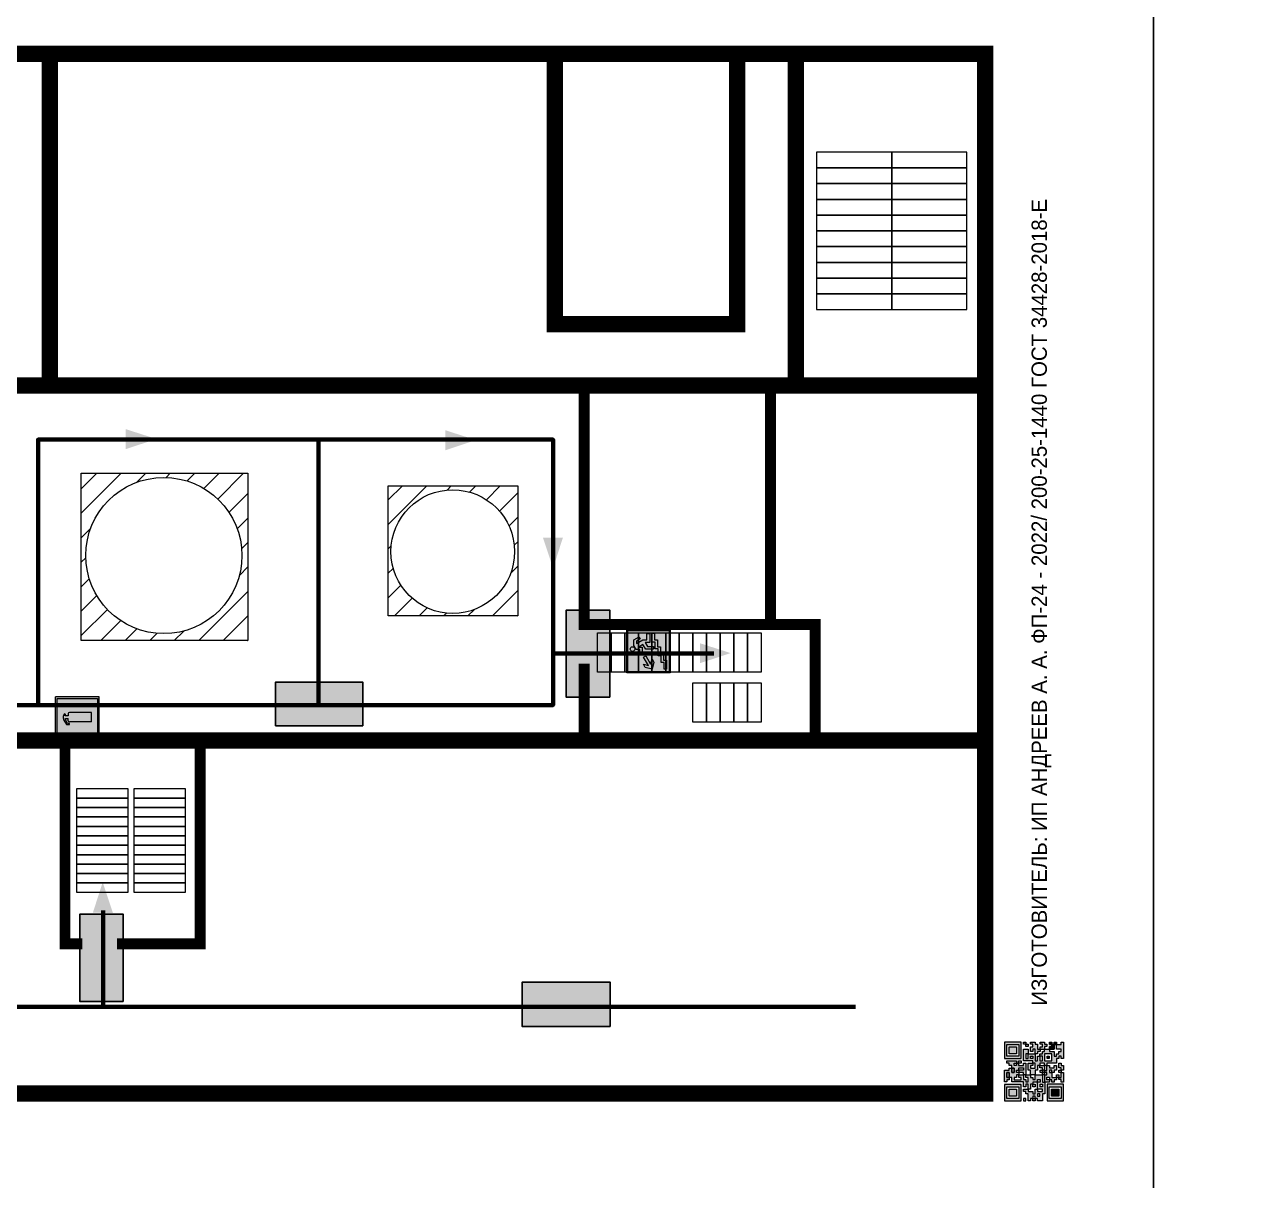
# Model space of a CAD drawing. Header units: millimetres. Extents: x 13810 to 67229, y 12374 to 21950.
# Drawn here: x 19452.4 to 19675.6, y 15351.7 to 15564 of the extents above; entities that cross this region are included whole.
import ezdxf

# ---------------------------------------------------------------- set-up
doc = ezdxf.new("R2010")
doc.units = ezdxf.units.MM
doc.layers.add('План_Штампы', color=7, linetype='Continuous')
doc.styles.add('обычный', font='arial.ttf')

# ---------------------------------------------------------------- blocks, each defined once
blk = doc.blocks.new('A$C32E8229D')
at = {"true_color": 0xffffff}
blk.add_hatch(color=7, dxfattribs=at).paths.add_polyline_path([(0, 0), (0, -8), (16, -8), (16, 0)])
h = blk.add_hatch(color=126)
h.paths.add_polyline_path([(0.2, -0.2), (15.8, -0.2), (15.8, -7.8), (0.2, -7.8)])
h.paths.add_polyline_path([(13.49, -2.05), (12.08, -2.05), (11.37, -2.63, 0.162397), (11.29, -2.84), (11.29, -3.63), (10.35, -3.63), (10.35, -4.05), (11.68, -4.05), (11.68, -3.48), (12.26, -4.28), (11.29, -5.1), (11.29, -6.78), (11.85, -6.78), (11.85, -5.44), (12.8, -4.64), (12.8, -5.94), (14.46, -5.94), (14.46, -5.39), (13.45, -5.39), (13.45, -3.97), (12.46, -2.59), (13.15, -2.59), (13.69, -3.34), (14.18, -3)], flags=16)
h.paths.add_polyline_path([(10.74, -1.82, 1), (11.8, -1.82, 1)], flags=16)
h.paths.add_polyline_path([(9.39, -3.59), (5.99, -3.59), (6.56, -3.03), (5.91, -3.03), (5.1, -3.83), (5.91, -4.64), (6.56, -4.64), (5.99, -4.09), (9.39, -4.09)], flags=16)
h.paths.add_polyline_path([(4.29, -1.08), (1.72, -1.08), (1.72, -6.6), (4.29, -6.6)], flags=16)
at = {"color": 126}
blk.add_lwpolyline([(16, -8), (0, -8), (0, 0), (16, 0)], close=True, dxfattribs=at)
blk = doc.blocks.new('A$C3AD82952')
at = {"true_color": 0xf5f5ff}
h = blk.add_hatch(color=7, dxfattribs=at)
h.dxf.hatch_style = 1
h.paths.add_polyline_path([(8.21, 8.73, 0.414214), (7.89, 9.05), (7.22, 9.05), (7.22, 9.92), (7.59, 9.92, 1), (7.57, 10.36), (7.22, 10.36), (7.22, 10.6), (6.43, 10.6), (6.43, 10.36), (6.01, 10.36), (4.74, 9.59), (4.74, 8.69), (4.98, 8.73), (4.98, 9.26), (6.12, 9.91), (6.43, 9.91), (6.43, 9.05), (5.76, 9.05, 0.414214), (5.44, 8.73), (5.44, 2.2), (8.21, 2.2)], flags=0)
h.paths.add_polyline_path([(12.8, 12.8), (0, 12.8), (0, 0), (12.8, 0)])
h.paths.add_polyline_path([(0.51, 12.29), (12.29, 12.29), (12.29, 0.51), (0.51, 0.51)], flags=16)
h.paths.add_polyline_path([(4.74, 9.59), (6.01, 10.36), (6.43, 10.36), (6.43, 10.6), (7.22, 10.6), (7.22, 10.36), (7.59, 10.36, -0.94586), (7.59, 9.92), (7.22, 9.92), (7.22, 9.05), (7.89, 9.05, -0.414214), (8.21, 8.73), (8.21, 2.2), (5.44, 2.2), (5.44, 8.73, -0.414214), (5.76, 9.05), (6.43, 9.05), (6.43, 9.91), (6.12, 9.91), (4.98, 9.26), (4.98, 8.73), (4.74, 8.69)], flags=0)
h = blk.add_hatch(color=242)
h.dxf.hatch_style = 1
h.paths.add_polyline_path([(12.29, 12.29), (0.51, 12.29), (0.51, 0.51), (12.29, 0.51)])
h.paths.add_polyline_path([(4.74, 8.69), (4.74, 9.59), (6.01, 10.36), (6.43, 10.36), (6.43, 10.6), (7.22, 10.6), (7.22, 10.36), (7.59, 10.36, -0.94586), (7.59, 9.92), (7.22, 9.92), (7.22, 9.05), (7.89, 9.05, -0.414214), (8.21, 8.73), (8.21, 2.2), (5.44, 2.2), (5.44, 8.73, -0.414214), (5.76, 9.05), (6.43, 9.05), (6.43, 9.91), (6.12, 9.91), (4.98, 9.26), (4.98, 8.73)], flags=16)
h = blk.add_hatch(color=7, dxfattribs=at)
h.dxf.hatch_style = 1
h.paths.add_polyline_path([(8.21, 8.73, 0.414214), (7.89, 9.05), (7.22, 9.05), (7.22, 9.92), (7.59, 9.92, 1), (7.57, 10.36), (7.22, 10.36), (7.22, 10.6), (6.43, 10.6), (6.43, 10.36), (6.01, 10.36), (4.74, 9.59), (4.74, 8.69), (4.98, 8.73), (4.98, 9.26), (6.12, 9.91), (6.43, 9.91), (6.43, 9.05), (5.76, 9.05, 0.414214), (5.44, 8.73), (5.44, 2.2), (8.21, 2.2)])
at = {"color": 242, "lineweight": 5}
for p, q in [((0, 0), (0, 12.8)), ((0, 12.8), (12.8, 12.8)), ((12.8, 0), (12.8, 12.8)), ((6.01, 10.36), (4.74, 9.59)), ((4.74, 9.59), (4.74, 8.69)), ((4.74, 8.69), (4.98, 8.73)), ((4.98, 9.26), (6.12, 9.91)), ((4.98, 8.73), (4.98, 9.26)), ((5.44, 2.2), (5.44, 8.73)), ((5.76, 9.05), (6.43, 9.05)), ((6.01, 10.36), (6.43, 10.36)), ((6.12, 9.91), (6.43, 9.91)), ((7.22, 10.6), (6.43, 10.6)), ((6.43, 10.6), (6.43, 10.36)), ((6.43, 9.91), (6.43, 9.05)), ((7.22, 10.36), (7.22, 10.6)), ((7.59, 10.36), (7.22, 10.36)), ((7.22, 9.05), (7.22, 9.92)), ((7.59, 9.92), (7.22, 9.92)), ((7.89, 9.05), (7.22, 9.05)), ((8.21, 2.2), (8.21, 8.73)), ((0, 0), (12.8, 0)), ((5.44, 2.2), (8.21, 2.2))]:
    blk.add_line(p, q, dxfattribs=at)
blk.add_lwpolyline([(0.51, 12.29), (12.29, 12.29), (12.29, 0.51), (0.51, 0.51)], close=True, dxfattribs=at)
for centre, radius, start, end in [((5.76, 8.73), 0.32, 90, 180), ((7.58, 10.14), 0.223, 273.1875, 86.8125), ((7.89, 8.73), 0.32, 0, 90)]:
    blk.add_arc(centre, radius, start, end, dxfattribs=at)
blk = doc.blocks.new('QR')
at = {"lineweight": 0}
h = blk.add_hatch(color=256, dxfattribs=at)
h.dxf.hatch_style = 1
h.paths.add_polyline_path([(9241.16, 2687.38), (9242.01, 2687.38), (9242.01, 2687.83), (9241.59, 2687.83), (9241.59, 2688.68), (9239.45, 2688.68), (9239.45, 2688.25), (9239.86, 2688.25), (9239.86, 2687.83), (9240.29, 2687.83), (9240.29, 2688.25), (9241.16, 2688.25), (9241.16, 2687.83), (9240.29, 2687.83), (9240.29, 2687.38), (9239.45, 2687.38), (9239.45, 2685.22), (9238.57, 2685.22), (9238.57, 2684.8), (9239.02, 2684.8), (9239.02, 2684.37), (9238.13, 2684.37), (9238.13, 2683.92), (9239.02, 2683.92), (9239.02, 2683.5), (9239.44, 2683.5), (9239.44, 2682.64), (9239.87, 2682.64), (9239.87, 2682.18), (9239.44, 2682.18), (9239.44, 2682.64), (9238.13, 2682.64), (9238.13, 2681.76), (9237.71, 2681.76), (9237.71, 2682.64), (9238.13, 2682.64), (9238.13, 2683.07), (9237.27, 2683.07), (9237.27, 2683.51), (9237.71, 2683.51), (9237.71, 2684.37), (9238.13, 2684.37), (9238.13, 2685.22), (9237.71, 2685.22), (9237.71, 2684.8), (9237.28, 2684.8), (9237.28, 2684.38), (9235.98, 2684.38), (9235.98, 2683.92), (9236.4, 2683.92), (9236.4, 2683.49), (9236.84, 2683.49), (9236.84, 2683.07), (9236.4, 2683.07), (9236.4, 2682.64), (9235.98, 2682.64), (9235.98, 2681.76), (9237.29, 2681.76), (9237.29, 2681.33), (9239.43, 2681.33), (9239.43, 2681.76), (9240.74, 2681.76), (9240.74, 2683.05), (9239.87, 2683.05), (9239.87, 2683.5), (9240.29, 2683.5), (9240.29, 2683.91), (9240.74, 2683.91), (9240.74, 2684.81), (9240.29, 2684.81), (9240.29, 2684.79), (9240.29, 2684.37), (9239.45, 2684.37), (9239.45, 2684.8), (9239.87, 2684.8), (9239.87, 2685.21), (9240.74, 2685.21), (9240.74, 2686.1), (9240.29, 2686.1), (9240.29, 2685.64), (9239.86, 2685.64), (9239.86, 2686.95), (9240.29, 2686.95), (9240.29, 2686.52), (9240.74, 2686.52), (9240.74, 2686.1), (9241.16, 2686.1), (9241.16, 2686.53), (9241.59, 2686.53), (9241.59, 2686.1), (9242.02, 2686.1), (9242.02, 2685.21), (9241.59, 2685.21), (9241.59, 2686.1), (9241.16, 2686.1), (9241.16, 2685.21), (9240.74, 2685.21), (9240.74, 2684.81), (9242.89, 2684.81), (9242.89, 2685.22), (9242.47, 2685.22), (9242.47, 2686.11), (9242.89, 2686.11), (9242.89, 2686.52), (9242.46, 2686.52), (9242.46, 2686.95), (9242.89, 2686.95), (9242.89, 2686.52), (9243.32, 2686.52), (9243.32, 2688.26), (9242.9, 2688.26), (9242.9, 2687.83), (9242.47, 2687.83), (9242.47, 2687.38), (9242.01, 2687.38), (9242.01, 2686.94), (9241.16, 2686.94)])
h.paths.add_polyline_path([(9239.02, 2682.18), (9239.02, 2681.76), (9238.54, 2681.76), (9238.54, 2682.18)], flags=16)
h.paths.add_polyline_path([(9237.27, 2682.65), (9237.27, 2682.19), (9236.83, 2682.19), (9236.83, 2682.65)], flags=16)
h = blk.add_hatch(color=256, dxfattribs=at)
h.dxf.hatch_style = 1
h.paths.add_polyline_path([(9238.15, 2687.83), (9236.83, 2687.83), (9236.83, 2686.52), (9238.15, 2686.52)], flags=0)
h.paths.add_polyline_path([(9239.01, 2685.65), (9239.01, 2688.68), (9235.98, 2688.68), (9235.98, 2685.65)])
h.paths.add_polyline_path([(9236.41, 2686.1), (9236.41, 2688.26), (9238.56, 2688.26), (9238.56, 2686.1)], flags=16)
h.paths.add_polyline_path([(9236.83, 2686.52), (9236.83, 2687.83), (9238.15, 2687.83), (9238.15, 2686.52)], flags=0)
h = blk.add_hatch(color=256, dxfattribs=at)
h.dxf.hatch_style = 1
h.paths.add_polyline_path([(9238.15, 2686.52), (9238.15, 2687.83), (9236.83, 2687.83), (9236.83, 2686.52)])
h.paths.add_polyline_path([(9245.91, 2686.52), (9245.91, 2687.83), (9244.59, 2687.83), (9244.59, 2686.52)], flags=0)
h.paths.add_polyline_path([(9246.77, 2685.65), (9246.77, 2688.68), (9243.74, 2688.68), (9243.74, 2685.65)])
h.paths.add_polyline_path([(9244.17, 2686.1), (9244.17, 2688.26), (9246.32, 2688.26), (9246.32, 2686.1)], flags=16)
h.paths.add_polyline_path([(9244.59, 2686.52), (9244.59, 2687.83), (9245.91, 2687.83), (9245.91, 2686.52)], flags=0)
h = blk.add_hatch(color=256, dxfattribs=at)
h.dxf.hatch_style = 1
h.paths.add_polyline_path([(9240.75, 2681.76), (9240.75, 2681.35), (9241.17, 2681.35), (9241.17, 2681.76)])
h.paths.add_polyline_path([(9241.6, 2682.18), (9241.17, 2682.18), (9241.17, 2681.76), (9241.6, 2681.76)])
h.paths.add_polyline_path([(9242.47, 2681.34), (9242.47, 2682.19), (9242.02, 2682.19), (9242.02, 2681.76), (9241.6, 2681.76), (9241.6, 2681.34)])
h.paths.add_polyline_path([(9239.87, 2678.3), (9239.44, 2678.3), (9239.44, 2677.89), (9241.17, 2677.89), (9241.17, 2678.3), (9240.28, 2678.3), (9240.28, 2678.73), (9239.87, 2678.73)])
h.paths.add_polyline_path([(9240.75, 2678.73), (9240.75, 2679.19), (9240.28, 2679.19), (9240.28, 2678.73)])
h.paths.add_polyline_path([(9241.6, 2678.73), (9241.17, 2678.73), (9241.17, 2678.3), (9241.6, 2678.3)])
h.paths.add_polyline_path([(9242.02, 2678.3), (9241.6, 2678.3), (9241.6, 2677.89), (9242.48, 2677.89), (9242.48, 2678.31), (9242.9, 2678.31), (9242.9, 2678.73), (9242.02, 2678.73)])
h.paths.add_polyline_path([(9246.36, 2684.37), (9246.36, 2684.79), (9245.93, 2684.79), (9245.93, 2684.37)])
h.paths.add_polyline_path([(9246.78, 2685.2), (9246.36, 2685.2), (9246.36, 2684.79), (9246.78, 2684.79)])
h.paths.add_polyline_path([(9245.91, 2687.83), (9244.59, 2687.83), (9244.59, 2686.52), (9245.91, 2686.52)])
h = blk.add_hatch(color=256, dxfattribs=at)
h.dxf.hatch_style = 1
h.paths.add_polyline_path([(9243.32, 2686.11), (9242.89, 2686.11), (9242.89, 2685.64), (9243.32, 2685.64)])
h.paths.add_polyline_path([(9239.02, 2683.07), (9239.02, 2683.5), (9238.56, 2683.5), (9238.56, 2683.07)])
h.paths.add_polyline_path([(9236.4, 2684.8), (9236.4, 2685.22), (9235.98, 2685.22), (9235.98, 2684.8)])
h.paths.add_polyline_path([(9236.4, 2683.07), (9236.4, 2683.49), (9235.98, 2683.49), (9235.98, 2683.07)])
h = blk.add_hatch(color=256, dxfattribs=at)
h.dxf.hatch_style = 1
h.paths.add_polyline_path([(9243.32, 2682.64), (9243.32, 2683.07), (9244.62, 2683.07), (9244.62, 2684.37), (9243.74, 2684.37), (9243.74, 2684.8), (9244.62, 2684.8), (9244.62, 2684.37), (9245.48, 2684.37), (9245.48, 2685.22), (9243.32, 2685.22), (9243.32, 2683.5), (9242.89, 2683.5), (9242.89, 2683.06), (9242.01, 2683.06), (9242.01, 2683.91), (9242.47, 2683.91), (9242.47, 2683.5), (9242.89, 2683.5), (9242.89, 2684.38), (9241.59, 2684.38), (9241.59, 2683.91), (9240.74, 2683.91), (9240.74, 2683.05), (9241.59, 2683.05), (9241.59, 2682.64), (9242.47, 2682.64), (9242.47, 2682.19), (9242.91, 2682.19), (9242.91, 2681.34), (9242.48, 2681.34), (9242.48, 2680.91), (9242.91, 2680.91), (9242.91, 2679.17), (9243.75, 2679.17), (9243.75, 2678.73), (9244.2, 2678.73), (9244.2, 2678.3), (9243.75, 2678.3), (9243.75, 2677.88), (9246.78, 2677.88), (9246.78, 2678.3), (9246.35, 2678.3), (9246.35, 2679.19), (9245.48, 2679.19), (9245.48, 2678.31), (9245.05, 2678.31), (9245.05, 2678.73), (9244.62, 2678.73), (9244.62, 2679.19), (9244.2, 2679.19), (9244.2, 2679.61), (9245.05, 2679.61), (9245.05, 2680.46), (9245.48, 2680.46), (9245.48, 2681.34), (9245.04, 2681.34), (9245.04, 2681.76), (9244.63, 2681.76), (9244.63, 2682.19), (9244.21, 2682.19), (9244.21, 2681.76), (9243.32, 2681.76), (9243.32, 2682.19), (9244.21, 2682.19), (9244.21, 2682.64)])
h.paths.add_polyline_path([(9243.75, 2683.49), (9243.75, 2683.92), (9244.21, 2683.92), (9244.21, 2683.49)], flags=16)
h.paths.add_polyline_path([(9243.32, 2681.34), (9244.63, 2681.34), (9244.63, 2680.04), (9243.32, 2680.04)], flags=16)
h.paths.add_polyline_path([(9243.76, 2680.89), (9244.18, 2680.89), (9244.18, 2680.48), (9243.76, 2680.48)], flags=0)
h = blk.add_hatch(color=256, dxfattribs=at)
h.dxf.hatch_style = 1
h.paths.add_polyline_path([(9246.36, 2683.07), (9246.78, 2683.07), (9246.78, 2683.92), (9246.36, 2683.92), (9246.36, 2683.49), (9245.92, 2683.49), (9245.92, 2683.92), (9245.06, 2683.92), (9245.06, 2683.49), (9245.48, 2683.49), (9245.48, 2683.07), (9244.62, 2683.07), (9244.62, 2682.65), (9245.05, 2682.65), (9245.05, 2682.18), (9245.48, 2682.18), (9245.48, 2682.65), (9246.36, 2682.65)])
h.paths.add_polyline_path([(9246.78, 2682.18), (9246.36, 2682.18), (9246.36, 2681.75), (9245.92, 2681.75), (9245.92, 2682.18), (9245.48, 2682.18), (9245.48, 2681.34), (9245.48, 2681.34), (9245.94, 2681.34), (9245.94, 2680.91), (9246.36, 2680.91), (9246.36, 2681.34), (9246.78, 2681.34)])
h = blk.add_hatch(color=256, dxfattribs=at)
h.dxf.hatch_style = 1
h.paths.add_polyline_path([(9242.02, 2680.46), (9242.48, 2680.46), (9242.48, 2680.91), (9241.58, 2680.91), (9241.58, 2681.35), (9241.17, 2681.35), (9241.17, 2680.91), (9240.75, 2680.91), (9240.75, 2681.33), (9239.43, 2681.33), (9239.43, 2680.46), (9239.86, 2680.46), (9239.86, 2680.92), (9240.3, 2680.92), (9240.3, 2680.46), (9239.86, 2680.46), (9239.86, 2680.04), (9239.44, 2680.04), (9239.44, 2679.62), (9239.86, 2679.62), (9239.86, 2679.19), (9240.29, 2679.19), (9240.29, 2680.03), (9241.18, 2680.03), (9241.18, 2680.47), (9241.6, 2680.47), (9241.6, 2680.03), (9241.18, 2680.03), (9241.18, 2679.61), (9241.6, 2679.61), (9241.6, 2679.19), (9242.47, 2679.19), (9242.47, 2679.6), (9242.02, 2679.6)])
h = blk.add_hatch(color=256, dxfattribs=at)
h.dxf.hatch_style = 1
h.paths.add_polyline_path([(9235.98, 2680.9), (9235.98, 2677.86), (9239.02, 2677.86), (9239.02, 2680.9)])
h.paths.add_polyline_path([(9238.57, 2680.48), (9238.57, 2678.32), (9236.41, 2678.32), (9236.41, 2680.48)], flags=16)
h.paths.add_polyline_path([(9238.15, 2680.05), (9238.15, 2678.74), (9236.83, 2678.74), (9236.83, 2680.05)], flags=0)
h = blk.add_hatch(color=256, dxfattribs=at)
h.dxf.hatch_style = 1
h.paths.add_polyline_path([(9238.15, 2680.05), (9236.83, 2680.05), (9236.83, 2678.74), (9238.15, 2678.74)])
h = blk.add_hatch(color=256, dxfattribs=at)
h.dxf.hatch_style = 1
h.paths.add_polyline_path([(9244.18, 2680.48), (9244.18, 2680.89), (9243.76, 2680.89), (9243.76, 2680.48)])
h = blk.add_hatch(color=256, dxfattribs=at)
h.dxf.hatch_style = 1
h.paths.add_polyline_path([(9245.93, 2680.04), (9245.93, 2680.46), (9245.48, 2680.46), (9245.48, 2679.62), (9246.35, 2679.62), (9246.35, 2680.04)])
h.paths.add_polyline_path([(9246.78, 2680.04), (9246.78, 2680.46), (9246.35, 2680.46), (9246.35, 2680.04)])
h.paths.add_polyline_path([(9246.78, 2679.18), (9246.78, 2679.62), (9246.35, 2679.62), (9246.35, 2679.18)])
for points in [[(9237.71, 2685.22), (9238.13, 2685.22), (9238.13, 2684.37), (9237.71, 2684.37), (9237.71, 2683.51), (9237.27, 2683.51), (9237.27, 2683.07), (9238.13, 2683.07), (9238.13, 2682.64), (9237.71, 2682.64), (9237.71, 2681.76), (9238.13, 2681.76), (9238.13, 2682.64), (9239.44, 2682.64), (9239.44, 2683.5), (9239.02, 2683.5), (9239.02, 2683.07), (9238.56, 2683.07), (9238.56, 2683.5), (9239.02, 2683.5), (9239.02, 2683.92), (9238.13, 2683.92), (9238.13, 2684.37), (9239.02, 2684.37), (9239.02, 2684.8), (9238.57, 2684.8), (9238.57, 2685.22), (9239.45, 2685.22), (9239.45, 2687.38), (9240.29, 2687.38), (9240.29, 2687.83), (9239.86, 2687.83), (9239.86, 2688.25), (9239.45, 2688.25), (9239.45, 2688.68), (9241.59, 2688.68), (9241.59, 2687.83), (9242.01, 2687.83), (9242.01, 2687.38), (9242.47, 2687.38), (9242.47, 2687.83), (9242.9, 2687.83), (9242.9, 2688.26), (9243.32, 2688.26), (9243.32, 2686.52), (9242.89, 2686.52), (9242.89, 2686.11), (9243.32, 2686.11), (9243.32, 2685.64), (9242.89, 2685.64), (9242.89, 2686.11), (9242.47, 2686.11), (9242.47, 2685.22), (9242.89, 2685.22), (9242.89, 2684.81), (9240.74, 2684.81), (9240.74, 2683.91), (9241.59, 2683.91), (9241.59, 2684.38), (9242.89, 2684.38), (9242.89, 2683.5), (9242.47, 2683.5), (9242.47, 2683.91), (9242.01, 2683.91), (9242.01, 2683.06), (9242.89, 2683.06), (9242.89, 2683.5), (9243.32, 2683.5), (9243.32, 2685.22), (9245.48, 2685.22), (9245.48, 2684.37), (9244.62, 2684.37), (9244.62, 2683.07), (9245.48, 2683.07), (9245.48, 2683.49), (9245.06, 2683.49), (9245.06, 2683.92), (9245.92, 2683.92), (9245.92, 2683.49), (9246.36, 2683.49), (9246.36, 2683.92), (9246.78, 2683.92), (9246.78, 2683.07), (9246.36, 2683.07), (9246.36, 2682.65), (9245.48, 2682.65), (9245.48, 2682.18), (9245.92, 2682.18), (9245.92, 2681.75), (9246.36, 2681.75), (9246.36, 2682.18), (9246.78, 2682.18), (9246.78, 2681.34), (9246.36, 2681.34), (9246.36, 2680.91), (9245.94, 2680.91), (9245.94, 2681.34), (9245.48, 2681.34), (9245.48, 2680.46), (9245.93, 2680.46), (9245.93, 2680.04), (9246.35, 2680.04), (9246.35, 2680.46), (9246.78, 2680.46), (9246.78, 2680.04), (9246.78, 2680.04), (9246.35, 2680.04), (9246.35, 2679.62), (9246.78, 2679.62), (9246.78, 2679.18), (9246.35, 2679.18), (9246.35, 2678.3), (9246.78, 2678.3), (9246.78, 2677.88), (9243.75, 2677.88), (9243.75, 2678.3), (9244.2, 2678.3), (9244.2, 2678.73), (9243.75, 2678.73), (9243.75, 2679.17), (9242.91, 2679.17), (9242.91, 2680.91), (9242.48, 2680.91), (9242.48, 2680.46), (9242.02, 2680.46), (9242.02, 2679.6), (9242.47, 2679.6), (9242.47, 2679.19), (9241.6, 2679.19), (9241.6, 2679.61), (9241.18, 2679.61), (9241.18, 2680.03), (9240.29, 2680.03), (9240.29, 2679.19), (9240.75, 2679.19), (9240.75, 2678.73), (9240.28, 2678.73), (9240.28, 2678.3), (9241.17, 2678.3), (9241.17, 2678.73), (9241.6, 2678.73), (9241.6, 2678.3), (9242.02, 2678.3), (9242.02, 2678.73), (9242.9, 2678.73), (9242.9, 2678.31), (9242.48, 2678.31), (9242.48, 2677.89), (9241.6, 2677.89), (9241.6, 2678.3), (9241.17, 2678.3), (9241.17, 2677.89), (9239.44, 2677.89), (9239.44, 2678.3), (9239.87, 2678.3), (9239.87, 2678.73), (9240.28, 2678.73), (9240.28, 2679.19), (9240.29, 2679.19), (9239.86, 2679.19), (9239.86, 2679.62), (9239.44, 2679.62), (9239.44, 2680.04), (9239.86, 2680.04), (9239.86, 2680.46), (9239.43, 2680.46), (9239.43, 2681.33), (9237.29, 2681.33), (9237.29, 2681.76), (9235.98, 2681.76), (9235.98, 2682.64), (9236.4, 2682.64), (9236.4, 2683.07), (9235.98, 2683.07), (9235.98, 2683.49), (9236.4, 2683.49), (9236.4, 2683.92), (9235.98, 2683.92), (9235.98, 2684.38), (9237.28, 2684.38), (9237.28, 2684.8), (9237.71, 2684.8), (9237.71, 2685.22), (9237.92, 2685.22)], [(9240.74, 2686.1), (9240.74, 2686.52), (9240.29, 2686.52), (9240.29, 2686.95), (9239.86, 2686.95), (9239.86, 2685.64), (9240.29, 2685.64), (9240.29, 2686.1), (9240.74, 2686.1), (9240.74, 2686.52)], [(9240.74, 2685.21), (9239.87, 2685.21), (9239.87, 2684.8), (9239.45, 2684.8), (9239.45, 2684.37), (9240.29, 2684.37), (9240.29, 2684.79), (9240.29, 2684.81), (9240.74, 2684.81), (9240.74, 2685.21), (9239.87, 2685.21)], [(9240.74, 2683.91), (9240.29, 2683.91), (9240.29, 2683.5), (9239.87, 2683.5), (9239.87, 2683.05), (9240.74, 2683.05), (9240.74, 2683.91)], [(9244.62, 2684.37), (9244.62, 2684.8), (9243.74, 2684.8), (9243.74, 2684.37), (9244.62, 2684.37)], [(9240.74, 2683.05), (9240.74, 2681.76), (9239.43, 2681.76), (9239.43, 2681.33), (9240.75, 2681.33), (9240.75, 2681.35), (9240.75, 2680.91), (9241.17, 2680.91), (9241.17, 2681.35), (9241.58, 2681.35), (9241.58, 2680.91), (9242.48, 2680.91), (9242.48, 2681.34), (9242.91, 2681.34), (9242.91, 2682.19), (9242.47, 2682.19), (9242.47, 2682.64), (9241.59, 2682.64), (9241.59, 2683.05), (9240.74, 2683.05)], [(9241.6, 2681.76), (9242.02, 2681.76), (9242.02, 2682.19), (9242.47, 2682.19), (9242.47, 2681.34), (9241.6, 2681.34), (9241.6, 2681.76)], [(9244.62, 2683.07), (9243.32, 2683.07), (9243.32, 2682.64), (9244.21, 2682.64), (9244.21, 2682.19), (9243.32, 2682.19), (9243.32, 2681.76), (9244.21, 2681.76), (9244.21, 2682.19), (9244.63, 2682.19), (9244.63, 2681.76), (9245.04, 2681.76), (9245.04, 2681.34), (9245.48, 2681.34)], [(9245.48, 2682.18), (9245.05, 2682.18), (9245.05, 2682.65), (9244.62, 2682.65), (9244.62, 2683.07)], [(9245.48, 2682.18), (9245.48, 2681.34)], [(9239.86, 2680.46), (9239.86, 2680.92), (9240.3, 2680.92), (9240.3, 2680.46), (9239.86, 2680.46)], [(9245.48, 2680.46), (9245.05, 2680.46), (9245.05, 2679.61), (9244.2, 2679.61), (9244.2, 2679.19), (9244.62, 2679.19), (9244.62, 2678.73), (9245.05, 2678.73), (9245.05, 2678.31), (9245.48, 2678.31), (9245.48, 2679.19), (9246.35, 2679.19), (9246.35, 2679.07)], [(9246.35, 2679.62), (9245.48, 2679.62), (9245.48, 2680.46)], [(9245.48, 2680.46), (9245.48, 2679.62), (9246.35, 2679.62), (9246.35, 2680.04), (9245.93, 2680.04), (9245.93, 2680.46), (9245.48, 2680.46), (9245.48, 2679.62)], [(9246.35, 2679.62), (9246.35, 2679.18)]]:
    blk.add_lwpolyline(points, dxfattribs=at)
for points in [[(9235.98, 2685.65), (9239.01, 2685.65), (9239.01, 2688.68), (9235.98, 2688.68)], [(9236.41, 2688.26), (9238.56, 2688.26), (9238.56, 2686.1), (9236.41, 2686.1)], [(9236.83, 2687.83), (9238.15, 2687.83), (9238.15, 2686.52), (9236.83, 2686.52)], [(9240.29, 2687.83), (9241.16, 2687.83), (9241.16, 2688.25), (9240.29, 2688.25)], [(9240.29, 2688.25), (9241.16, 2688.25), (9241.16, 2687.83), (9240.29, 2687.83)], [(9243.74, 2685.65), (9246.77, 2685.65), (9246.77, 2688.68), (9243.74, 2688.68)], [(9244.17, 2688.26), (9246.32, 2688.26), (9246.32, 2686.1), (9244.17, 2686.1)], [(9244.59, 2687.83), (9245.91, 2687.83), (9245.91, 2686.52), (9244.59, 2686.52)], [(9241.16, 2686.1), (9240.74, 2686.1), (9240.74, 2685.21), (9241.16, 2685.21)], [(9242.01, 2687.38), (9241.16, 2687.38), (9241.16, 2686.94), (9242.01, 2686.94)], [(9241.16, 2687.38), (9242.01, 2687.38), (9242.01, 2686.94), (9241.16, 2686.94)], [(9241.16, 2686.53), (9241.59, 2686.53), (9241.59, 2686.1), (9241.16, 2686.1)], [(9241.59, 2686.1), (9242.02, 2686.1), (9242.02, 2685.21), (9241.59, 2685.21)], [(9242.89, 2686.52), (9242.46, 2686.52), (9242.46, 2686.95), (9242.89, 2686.95)], [(9235.98, 2684.8), (9236.4, 2684.8), (9236.4, 2685.22), (9235.98, 2685.22)], [(9236.4, 2683.07), (9236.84, 2683.07), (9236.84, 2683.49), (9236.4, 2683.49)], [(9243.75, 2683.92), (9244.21, 2683.92), (9244.21, 2683.49), (9243.75, 2683.49)], [(9245.93, 2684.79), (9246.36, 2684.79), (9246.36, 2684.37), (9245.93, 2684.37)], [(9246.36, 2685.2), (9246.78, 2685.2), (9246.78, 2684.79), (9246.36, 2684.79)], [(9236.83, 2682.19), (9237.27, 2682.19), (9237.27, 2682.65), (9236.83, 2682.65)], [(9238.54, 2682.18), (9239.02, 2682.18), (9239.02, 2681.76), (9238.54, 2681.76)], [(9239.44, 2682.64), (9239.87, 2682.64), (9239.87, 2682.18), (9239.44, 2682.18)], [(9240.75, 2681.76), (9241.17, 2681.76), (9241.17, 2681.35), (9240.75, 2681.35)], [(9241.17, 2682.18), (9241.6, 2682.18), (9241.6, 2681.76), (9241.17, 2681.76)], [(9243.32, 2680.04), (9244.63, 2680.04), (9244.63, 2681.34), (9243.32, 2681.34)], [(9235.98, 2677.86), (9239.02, 2677.86), (9239.02, 2680.9), (9235.98, 2680.9)], [(9236.41, 2680.48), (9238.57, 2680.48), (9238.57, 2678.32), (9236.41, 2678.32)], [(9236.83, 2680.05), (9238.15, 2680.05), (9238.15, 2678.74), (9236.83, 2678.74)], [(9241.18, 2680.03), (9241.6, 2680.03), (9241.6, 2680.47), (9241.18, 2680.47)], [(9243.76, 2680.89), (9244.18, 2680.89), (9244.18, 2680.48), (9243.76, 2680.48)]]:
    blk.add_lwpolyline(points, close=True, dxfattribs=at)
blk = doc.blocks.new('A$C7B4425F7')
at = {"true_color": 0xffffff}
blk.add_hatch(color=7, dxfattribs=at).paths.add_polyline_path([(0, 0), (-16, 0), (-16, -8), (0, -8)])
h = blk.add_hatch(color=126)
h.paths.add_polyline_path([(-0.2, -0.2), (-15.8, -0.2), (-15.8, -7.8), (-0.2, -7.8)])
h.paths.add_polyline_path([(-11.76, -2.03), (-11.76, -3.66), (-11.17, -3.66, -0.568275), (-11.17, -6.18), (-12.58, -6.18), (-12.58, -2.03)], flags=16)
h.paths.add_polyline_path([(-13.33, -4.12, -0.495768), (-13.59, -6.18), (-15.03, -6.18), (-15.03, -2.03), (-13.59, -2.03, -0.487973)], flags=16)
h.paths.add_polyline_path([(-10.25, -2.03), (-9.48, -2.03), (-9.48, -6.18), (-10.25, -6.18)], flags=16)
h.paths.add_polyline_path([(-13.84, -3.69), (-14.24, -3.69), (-14.24, -3.03), (-13.9, -3.03, -0.692621)], flags=0)
h.paths.add_polyline_path([(-9.15, -2.03), (-8.4, -2.03), (-8.04, -3.07), (-7.68, -2.03), (-6.93, -2.03), (-7.64, -4.1), (-6.93, -6.18), (-7.68, -6.18), (-8.04, -5.14), (-8.4, -6.18), (-9.15, -6.18), (-8.44, -4.1)], flags=16)
h.paths.add_polyline_path([(-11.76, -4.46), (-11.42, -4.46, -0.692621), (-11.36, -5.12), (-11.76, -5.12)], flags=0)
h.paths.add_polyline_path([(-13.9, -5.2), (-14.24, -5.2), (-14.24, -4.55), (-13.84, -4.55, -0.708038)], flags=0)
edge = h.paths.add_edge_path(flags=16)
edge.add_ellipse((-5.51, -4.08), major_axis=(0, 2.05), ratio=0.586184, start_angle=0, end_angle=360)
edge = h.paths.add_edge_path(flags=0)
edge.add_ellipse((-5.51, -4.08), major_axis=(0, 1.14), ratio=0.454828, start_angle=0, end_angle=360)
h.paths.add_polyline_path([(-4.13, -4.96, 0.377264), (-3.48, -4.52, 0.0555), (-3.16, -2.03), (-1.66, -2.03), (-1.66, -4.96), (-0.96, -4.96), (-0.96, -7.01), (-1.75, -7.01), (-1.75, -6.18), (-3.3, -6.18), (-3.3, -7.02), (-4.13, -7.02)], flags=16)
h.paths.add_polyline_path([(-2.73, -2.91), (-2.28, -2.91), (-2.28, -4.96), (-3.05, -4.96, 0.079136)], flags=0)
at = {"color": 126}
blk.add_lwpolyline([(-16, -8), (0, -8), (0, 0), (-16, 0)], close=True, dxfattribs=at)
blk = doc.blocks.new('вниз 3')
at = {"lineweight": 0, "true_color": 0xffffff}
h = blk.add_hatch(color=7, dxfattribs=at)
h.dxf.hatch_style = 1
h.paths.add_polyline_path([(40997.5, -4475.69), (40997.25, -4475.28), (40995.76, -4476.15), (40995.97, -4475.23), (40995.39, -4475.56), (40995.05, -4476.83), (40996.33, -4477.17), (40996.91, -4476.83), (40996, -4476.55)], flags=0)
h.paths.add_polyline_path([(40999.81, -4473.95), (41000.22, -4473.95), (41000.64, -4474.67), (41001.03, -4474.43), (41000.46, -4473.49), (41000.42, -4473.49), (40999.43, -4473.49), (40998.68, -4473.92), (40998.68, -4474.57), (40997.88, -4474.57), (40997.88, -4475), (40999.14, -4475), (40999.14, -4474.43), (40999.14, -4474.38), (40999.59, -4475.15), (40998.72, -4475.67), (40998.72, -4477.06), (40999.24, -4477.06), (40999.24, -4475.96), (40999.95, -4475.56), (40999.95, -4476.43), (41001.61, -4476.43), (41001.61, -4475.88), (41000.47, -4475.88), (41000.47, -4475.12)], flags=0)
h.paths.add_polyline_path([(40999.2, -4473.24, 1), (40998.35, -4473.24, 1)], flags=0)
h.paths.add_polyline_path([(41000.46, -4477.26), (41001.69, -4477.26), (41001.69, -4476.84), (41000.03, -4476.84), (41000.03, -4477.39), (40998.78, -4477.39), (40998.78, -4477.95), (40997.53, -4477.95), (40997.53, -4478.5), (40996.29, -4478.5), (40996.29, -4479.06), (40995.05, -4479.06), (40995.05, -4479.48), (40995.29, -4479.48), (40996.72, -4479.48), (40996.72, -4478.92), (40997.97, -4478.92), (40997.97, -4478.36), (40999.2, -4478.36), (40999.2, -4477.81), (41000.46, -4477.81)], flags=0)
h.paths.add_polyline_path([(41002.37, -4472.17), (40994.37, -4472.17), (40994.37, -4480.17), (41002.37, -4480.17)])
h.paths.add_polyline_path([(41002.16, -4479.96), (40994.57, -4479.96), (40994.57, -4472.37), (41002.16, -4472.37)], flags=16)
h.paths.add_polyline_path([(41001.61, -4475.88), (41001.61, -4476.43), (40999.95, -4476.43), (40999.95, -4475.56), (40999.24, -4475.96), (40999.24, -4477.06), (40998.72, -4477.06), (40998.72, -4475.67), (40999.59, -4475.15), (40999.14, -4474.38), (40999.14, -4474.43), (40999.14, -4475), (40997.88, -4475), (40997.88, -4474.57), (40998.68, -4474.57), (40998.68, -4473.92), (40999.43, -4473.49), (41000.42, -4473.49), (41000.46, -4473.49), (41001.03, -4474.43), (41000.64, -4474.67), (41000.22, -4473.95), (40999.81, -4473.95), (41000.47, -4475.12), (41000.47, -4475.88)], flags=0)
h.paths.add_polyline_path([(41001.69, -4476.84), (41001.69, -4477.26), (41000.46, -4477.26), (41000.46, -4477.81), (40999.2, -4477.81), (40999.2, -4478.36), (40997.97, -4478.36), (40997.97, -4478.92), (40996.72, -4478.92), (40996.72, -4479.48), (40995.05, -4479.48), (40995.05, -4479.06), (40996.29, -4479.06), (40996.29, -4478.5), (40997.53, -4478.5), (40997.53, -4477.95), (40998.78, -4477.95), (40998.78, -4477.39), (41000.03, -4477.39), (41000.03, -4476.84)], flags=0)
h.paths.add_polyline_path([(40998.35, -4473.24, -1), (40999.2, -4473.24, -1)], flags=0)
h.paths.add_polyline_path([(40997.5, -4475.69), (40996, -4476.55), (40996.91, -4476.83), (40996.33, -4477.17), (40995.05, -4476.83), (40995.39, -4475.56), (40995.97, -4475.23), (40995.76, -4476.15), (40997.25, -4475.28)], flags=0)
at = {"lineweight": 0}
h = blk.add_hatch(color=126, dxfattribs=at)
h.dxf.hatch_style = 1
h.paths.add_polyline_path([(41002.16, -4472.37), (40994.57, -4472.37), (40994.57, -4479.96), (41002.16, -4479.96)])
h.paths.add_polyline_path([(40995.97, -4475.23), (40995.76, -4476.15), (40997.25, -4475.28), (40997.5, -4475.69), (40996, -4476.55), (40996.91, -4476.83), (40996.33, -4477.17), (40995.05, -4476.83), (40995.39, -4475.56)], flags=16)
h.paths.add_polyline_path([(40997.88, -4474.57), (40998.68, -4474.57), (40998.68, -4473.92), (40999.43, -4473.49), (41000.42, -4473.49), (41000.46, -4473.49), (41001.03, -4474.43), (41000.64, -4474.67), (41000.22, -4473.95), (40999.81, -4473.95), (41000.47, -4475.12), (41000.47, -4475.88), (41001.61, -4475.88), (41001.61, -4476.43), (40999.95, -4476.43), (40999.95, -4475.56), (40999.24, -4475.96), (40999.24, -4477.06), (40998.72, -4477.06), (40998.72, -4475.67), (40999.59, -4475.15), (40999.14, -4474.38), (40999.14, -4474.43), (40999.14, -4475), (40997.88, -4475)], flags=16)
h.paths.add_polyline_path([(40998.35, -4473.24, -1), (40999.2, -4473.24, -1)], flags=16)
h.paths.add_polyline_path([(40997.53, -4477.95), (40998.78, -4477.95), (40998.78, -4477.39), (41000.03, -4477.39), (41000.03, -4476.84), (41001.69, -4476.84), (41001.69, -4477.26), (41000.46, -4477.26), (41000.46, -4477.81), (40999.2, -4477.81), (40999.2, -4478.36), (40997.97, -4478.36), (40997.97, -4478.92), (40996.72, -4478.92), (40996.72, -4479.48), (40995.05, -4479.48), (40995.05, -4479.06), (40996.29, -4479.06), (40996.29, -4478.5), (40997.53, -4478.5)], flags=16)
at = {"lineweight": 0, "true_color": 0xffffff}
h = blk.add_hatch(color=7, dxfattribs=at)
h.dxf.hatch_style = 1
h.paths.add_polyline_path([(40999.2, -4473.24, 1), (40998.35, -4473.24, 1)])
h.paths.add_polyline_path([(40999.81, -4473.95), (41000.22, -4473.95), (41000.64, -4474.67), (41001.03, -4474.43), (41000.46, -4473.49), (41000.42, -4473.49), (40999.43, -4473.49), (40998.68, -4473.92), (40998.68, -4474.57), (40997.88, -4474.57), (40997.88, -4475), (40999.14, -4475), (40999.14, -4474.43), (40999.14, -4474.38), (40999.59, -4475.15), (40998.72, -4475.67), (40998.72, -4477.06), (40999.24, -4477.06), (40999.24, -4475.96), (40999.95, -4475.56), (40999.95, -4476.43), (41001.61, -4476.43), (41001.61, -4475.88), (41000.47, -4475.88), (41000.47, -4475.12)])
h.paths.add_polyline_path([(40999.2, -4477.81), (41000.46, -4477.81), (41000.46, -4477.26), (41001.69, -4477.26), (41001.69, -4476.84), (41000.03, -4476.84), (41000.03, -4477.39), (40998.78, -4477.39), (40998.78, -4477.95), (40997.53, -4477.95), (40997.53, -4478.5), (40996.29, -4478.5), (40996.29, -4479.06), (40995.05, -4479.06), (40995.05, -4479.48), (40995.29, -4479.48), (40996.72, -4479.48), (40996.72, -4478.92), (40997.97, -4478.92), (40997.97, -4478.36), (40999.2, -4478.36)])
h.paths.add_polyline_path([(40997.5, -4475.69), (40997.25, -4475.28), (40995.76, -4476.15), (40995.97, -4475.23), (40995.39, -4475.56), (40995.05, -4476.83), (40996.33, -4477.17), (40996.91, -4476.83), (40996, -4476.55)])
at = {"color": 126, "lineweight": 0}
for points in [[(40994.37, -4472.17), (41002.37, -4472.17), (41002.37, -4480.17), (40994.37, -4480.17)], [(40994.57, -4472.37), (41002.16, -4472.37), (41002.16, -4479.96), (40994.57, -4479.96)]]:
    blk.add_lwpolyline(points, close=True, dxfattribs=at)
for points in [[(40999.14, -4474.43), (40999.14, -4475), (40997.88, -4475), (40997.88, -4474.57), (40998.68, -4474.57), (40998.68, -4473.92), (40999.43, -4473.49), (41000.42, -4473.49), (41000.46, -4473.49), (41001.03, -4474.43), (41000.64, -4474.67), (41000.22, -4473.95), (40999.81, -4473.95), (41000.47, -4475.12), (41000.47, -4475.88), (41001.61, -4475.88), (41001.61, -4476.43), (40999.95, -4476.43), (40999.95, -4475.56), (40999.24, -4475.96), (40999.24, -4477.06), (40998.72, -4477.06), (40998.72, -4475.67), (40999.59, -4475.15), (40999.14, -4474.38), (40999.14, -4474.43)], [(40995.05, -4476.83), (40995.39, -4475.56), (40995.97, -4475.23), (40995.76, -4476.15), (40997.25, -4475.28), (40997.5, -4475.69), (40996, -4476.55), (40996.91, -4476.83), (40996.33, -4477.17), (40995.05, -4476.83)], [(40995.29, -4479.48), (40995.05, -4479.48), (40995.05, -4479.06), (40996.29, -4479.06), (40996.29, -4478.5), (40997.53, -4478.5), (40997.53, -4477.95), (40998.78, -4477.95), (40998.78, -4477.39), (41000.03, -4477.39), (41000.03, -4476.84), (41001.69, -4476.84), (41001.69, -4477.26), (41000.46, -4477.26), (41000.46, -4477.81), (40999.2, -4477.81), (40999.2, -4478.36), (40997.97, -4478.36), (40997.97, -4478.92), (40996.72, -4478.92), (40996.72, -4479.48), (40995.05, -4479.48)]]:
    blk.add_lwpolyline(points, dxfattribs=at)
blk.add_circle((40998.77, -4473.24), 0.426, dxfattribs=at)

msp = doc.modelspace()

# ---------------------------------------------------------------- hatches: boundary and pattern name
at = {"lineweight": 0}
h = msp.add_hatch(dxfattribs=at)
h.set_pattern_fill('ANSI31', color=256)
h.set_pattern_definition([(45, (-1632.0257, 12645.1935), (-2.24506403, 2.24506403), [])])
h.paths.add_polyline_path([(19462.83, 15481.55), (19462.83, 15450.86), (19493.39, 15450.86), (19493.39, 15481.55)])
h.paths.add_polyline_path([(19492.31, 15466.46, -1), (19463.65, 15466.46, -1)], flags=0)
h.paths.add_polyline_path([(19463.65, 15466.46, 1), (19492.31, 15466.46, 1)], flags=16)
h.paths.add_polyline_path([(19519.17, 15455.37), (19542.94, 15455.37), (19542.94, 15479.25), (19519.17, 15479.25)])
h.paths.add_polyline_path([(19519.66, 15467.18, -1), (19542.35, 15467.18, -1)], flags=16)

# ---------------------------------------------------------------- linework, layer by layer
at = {"color": 126, "lineweight": 0, "true_color": 0x008754}
for points in [[(19059.64, 15731.92), (19659.64, 15731.92), (19659.64, 15336.92), (19059.64, 15336.92)], [(19659.64, 15731.92), (20259.64, 15731.92), (20259.64, 15336.92), (19659.64, 15336.92)]]:
    msp.add_lwpolyline(points, close=True, dxfattribs=at)
at = {"lineweight": 100}
for points, const_width in [([(19248.96, 15558.58), (19138.6, 15558.58), (19136.31, 15558.58), (19136.31, 15367.68), (19628.72, 15367.68), (19628.72, 15558.58), (19248.96, 15558.58)], 3), ([(19234.52, 15558.58), (19234.52, 15432.48), (19628.72, 15432.48)], 3), ([(19593.94, 15497.69), (19457.07, 15497.69), (19457.07, 15558.58)], 3), ([(19593.94, 15558.58), (19593.94, 15497.69), (19628.72, 15497.69)], 3), ([(19445.2, 15526.57), (19445.2, 15497.69), (19457.07, 15497.69)], 3), ([(19555.14, 15453.21), (19555.14, 15453.8)], 2), ([(19589.3, 15453.8), (19597.53, 15453.8), (19597.53, 15432.48), (19597.53, 15432.48)], 2), ([(19555.14, 15432.48), (19555.14, 15446.63)], 2), ([(19459.84, 15432.48), (19459.84, 15395.17), (19463.03, 15395.17)], 2), ([(19469.37, 15395.17), (19484.64, 15395.17), (19484.64, 15432.48)], 2)]:
    msp.add_lwpolyline(points, dxfattribs=dict(at, const_width=const_width))
for points, const_width in [([(19549.73, 15558.58), (19583.21, 15558.58), (19583.21, 15508.93), (19549.73, 15508.93)], 3), ([(19555.14, 15497.69), (19589.3, 15497.69), (19589.3, 15453.8), (19555.14, 15453.8)], 2)]:
    msp.add_lwpolyline(points, close=True, dxfattribs=dict(at, const_width=const_width))
at = {"color": 126, "lineweight": 100, "true_color": 0x008754}
for points in [[(19243.15, 15525.55), (19243.15, 15550.73), (19278.35, 15550.73), (19278.35, 15439), (19549.43, 15439), (19549.43, 15487.74), (19454.89, 15487.74), (19454.89, 15439)], [(19466.84, 15401.32), (19466.84, 15383.6), (19177.43, 15383.6), (19177.43, 15544.21)], [(19506.38, 15439), (19506.38, 15487.74)], [(19578.9, 15448.49), (19549.43, 15448.49)], [(19466.84, 15383.6), (19604.9, 15383.6)]]:
    msp.add_lwpolyline(points, dxfattribs=at)
at = {"lineweight": 0}
for points in [[(19597.76, 15537.62), (19611.57, 15537.62), (19611.57, 15540.51), (19597.76, 15540.51)], [(19611.57, 15537.62), (19625.38, 15537.62), (19625.38, 15540.51), (19611.57, 15540.51)], [(19597.76, 15534.73), (19611.57, 15534.73), (19611.57, 15537.62), (19597.76, 15537.62)], [(19611.57, 15534.73), (19625.38, 15534.73), (19625.38, 15537.62), (19611.57, 15537.62)], [(19597.76, 15531.84), (19611.57, 15531.84), (19611.57, 15534.73), (19597.76, 15534.73)], [(19611.57, 15531.84), (19625.38, 15531.84), (19625.38, 15534.73), (19611.57, 15534.73)], [(19597.76, 15528.95), (19611.57, 15528.95), (19611.57, 15531.84), (19597.76, 15531.84)], [(19611.57, 15528.95), (19625.38, 15528.95), (19625.38, 15531.84), (19611.57, 15531.84)], [(19597.76, 15526.06), (19611.57, 15526.06), (19611.57, 15528.95), (19597.76, 15528.95)], [(19611.57, 15526.06), (19625.38, 15526.06), (19625.38, 15528.95), (19611.57, 15528.95)], [(19597.76, 15523.17), (19611.57, 15523.17), (19611.57, 15526.06), (19597.76, 15526.06)], [(19611.57, 15523.17), (19625.38, 15523.17), (19625.38, 15526.06), (19611.57, 15526.06)], [(19597.76, 15520.28), (19611.57, 15520.28), (19611.57, 15523.17), (19597.76, 15523.17)], [(19611.57, 15520.28), (19625.38, 15520.28), (19625.38, 15523.17), (19611.57, 15523.17)], [(19597.76, 15517.39), (19611.57, 15517.39), (19611.57, 15520.28), (19597.76, 15520.28)], [(19597.76, 15517.39), (19611.57, 15517.39), (19611.57, 15520.28), (19597.76, 15520.28)], [(19611.57, 15517.39), (19625.38, 15517.39), (19625.38, 15520.28), (19611.57, 15520.28)], [(19611.57, 15517.39), (19625.38, 15517.39), (19625.38, 15520.28), (19611.57, 15520.28)], [(19597.76, 15514.5), (19611.57, 15514.5), (19611.57, 15517.39), (19597.76, 15517.39)], [(19611.57, 15514.5), (19625.38, 15514.5), (19625.38, 15517.39), (19611.57, 15517.39)], [(19597.76, 15511.61), (19611.57, 15511.61), (19611.57, 15514.5), (19597.76, 15514.5)], [(19611.57, 15511.61), (19625.38, 15511.61), (19625.38, 15514.5), (19611.57, 15514.5)], [(19462.83, 15481.55), (19493.39, 15481.55), (19493.39, 15450.86), (19462.83, 15450.86)], [(19519.17, 15479.25), (19542.94, 15479.25), (19542.94, 15455.37), (19519.17, 15455.37)], [(19557.55, 15452.29), (19560.05, 15452.29), (19560.05, 15445.04), (19557.55, 15445.04)], [(19560.05, 15452.29), (19562.56, 15452.29), (19562.56, 15445.04), (19560.05, 15445.04)], [(19562.56, 15452.29), (19565.07, 15452.29), (19565.07, 15445.04), (19562.56, 15445.04)], [(19565.07, 15452.29), (19567.57, 15452.29), (19567.57, 15445.04), (19565.07, 15445.04)], [(19567.57, 15452.29), (19570.08, 15452.29), (19570.08, 15445.04), (19567.57, 15445.04)], [(19570.08, 15452.29), (19572.58, 15452.29), (19572.58, 15445.04), (19570.08, 15445.04)], [(19572.58, 15452.29), (19575.09, 15452.29), (19575.09, 15445.04), (19572.58, 15445.04)], [(19575.09, 15452.29), (19577.6, 15452.29), (19577.6, 15445.04), (19575.09, 15445.04)], [(19577.6, 15452.29), (19580.1, 15452.29), (19580.1, 15445.04), (19577.6, 15445.04)], [(19580.1, 15452.29), (19582.61, 15452.29), (19582.61, 15445.04), (19580.1, 15445.04)], [(19582.61, 15452.29), (19585.11, 15452.29), (19585.11, 15445.04), (19582.61, 15445.04)], [(19585.11, 15452.29), (19587.62, 15452.29), (19587.62, 15445.04), (19585.11, 15445.04)], [(19575.09, 15443.11), (19577.6, 15443.11), (19577.6, 15435.86), (19575.09, 15435.86)], [(19577.6, 15443.11), (19580.1, 15443.11), (19580.1, 15435.86), (19577.6, 15435.86)], [(19580.1, 15443.11), (19582.61, 15443.11), (19582.61, 15435.86), (19580.1, 15435.86)], [(19582.61, 15443.11), (19585.11, 15443.11), (19585.11, 15435.86), (19582.61, 15435.86)], [(19585.11, 15443.11), (19587.62, 15443.11), (19587.62, 15435.86), (19585.11, 15435.86)], [(19471.35, 15423.68), (19471.35, 15421.94), (19462, 15421.94), (19462, 15423.68)], [(19481.87, 15423.68), (19481.87, 15421.94), (19472.53, 15421.94), (19472.53, 15423.68)], [(19471.35, 15421.94), (19471.35, 15420.21), (19462, 15420.21), (19462, 15421.94)], [(19481.87, 15421.94), (19481.87, 15420.21), (19472.53, 15420.21), (19472.53, 15421.94)], [(19471.35, 15420.21), (19471.35, 15418.48), (19462, 15418.48), (19462, 15420.21)], [(19481.87, 15420.21), (19481.87, 15418.48), (19472.53, 15418.48), (19472.53, 15420.21)], [(19471.35, 15418.48), (19471.35, 15416.75), (19462, 15416.75), (19462, 15418.48)], [(19471.35, 15416.75), (19471.35, 15415.02), (19462, 15415.02), (19462, 15416.75)], [(19481.87, 15418.48), (19481.87, 15416.75), (19472.53, 15416.75), (19472.53, 15418.48)], [(19481.87, 15416.75), (19481.87, 15415.02), (19472.53, 15415.02), (19472.53, 15416.75)], [(19471.35, 15415.02), (19471.35, 15413.28), (19462, 15413.28), (19462, 15415.02)], [(19481.87, 15415.02), (19481.87, 15413.28), (19472.53, 15413.28), (19472.53, 15415.02)], [(19471.35, 15413.28), (19471.35, 15411.55), (19462, 15411.55), (19462, 15413.28)], [(19481.87, 15413.28), (19481.87, 15411.55), (19472.53, 15411.55), (19472.53, 15413.28)], [(19471.35, 15411.55), (19471.35, 15409.82), (19462, 15409.82), (19462, 15411.55)], [(19481.87, 15411.55), (19481.87, 15409.82), (19472.53, 15409.82), (19472.53, 15411.55)], [(19471.35, 15409.82), (19471.35, 15408.09), (19462, 15408.09), (19462, 15409.82)], [(19471.35, 15408.09), (19471.35, 15406.35), (19462, 15406.35), (19462, 15408.09)], [(19481.87, 15409.82), (19481.87, 15408.09), (19472.53, 15408.09), (19472.53, 15409.82)], [(19481.87, 15408.09), (19481.87, 15406.35), (19472.53, 15406.35), (19472.53, 15408.09)], [(19471.35, 15406.35), (19471.35, 15404.62), (19462, 15404.62), (19462, 15406.35)], [(19481.87, 15406.35), (19481.87, 15404.62), (19472.53, 15404.62), (19472.53, 15406.35)]]:
    msp.add_lwpolyline(points, close=True, dxfattribs=at)
for centre, radius in [((19477.98, 15466.46), 14.33), ((19531, 15467.18), 11.35)]:
    msp.add_circle(centre, radius, dxfattribs=at)
at = {"layer": 'План_Штампы', "color": 126, "true_color": 0x008754}
for points in [[(19470.99, 15485.99), (19470.99, 15489.66), (19476.62, 15487.85)], [(19529.65, 15485.79), (19529.65, 15489.46), (19535.27, 15487.65)], [(19547.56, 15469.76), (19551.22, 15469.75), (19549.41, 15464.13)], [(19576.38, 15446.7), (19576.38, 15450.36), (19582, 15448.55)], [(19468.62, 15400.87), (19464.95, 15400.88), (19466.76, 15406.5)]]:
    msp.add_solid(points, dxfattribs=at)

# ---------------------------------------------------------------- block references
at = {"color": 126, "true_color": 0x008754, "rotation": 90}
msp.add_blockref('вниз 3', (15090.76, -25549.47), dxfattribs=at)
at = {"xscale": 0.625, "yscale": 0.625, "zscale": 0.625, "rotation": 90}
msp.add_blockref('A$C3AD82952', (19466.1, 15432.51), dxfattribs=at)
at = {"color": 22, "lineweight": 100, "true_color": 0xbb1e10, "rotation": 90}
msp.add_blockref('QR', (22320.97, 6130.38), dxfattribs=at)
at = {"layer": 'План_Штампы', "rotation": 90}
for p in [(19551.83, 15456.46), (19462.54, 15400.61)]:
    msp.add_blockref('A$C7B4425F7', p, dxfattribs=at)
at = {"layer": 'План_Штампы', "color": 126, "true_color": 0x008754, "xscale": -1}
msp.add_blockref('A$C32E8229D', (19514.49, 15443.22), dxfattribs=at)
at = {"layer": 'План_Штампы', "color": 126, "true_color": 0x008754, "xscale": 1.012510887696, "yscale": 1.012510887696, "zscale": 1.012510887696, "rotation": 359.9978653237144}
msp.add_blockref('A$C32E8229D', (19543.72, 15388.12), dxfattribs=at)

# ---------------------------------------------------------------- texts
at = {"lineweight": 0, "insert": (19639.04, 15457.88), "char_height": 2.8, "width": 191.3484, "attachment_point": 5, "rotation": 90, "style": 'обычный'}
msp.add_mtext('\\pi-8.4,l8.4,t8.4;{\\fProxima Nova Rg|b0|i0|c204|p2;ИЗГОТОВИТЕЛЬ: ИП АНДРЕЕВ А. А.\\fProxima Nova Rg|b0|i0|c0|p2; \\fProxima Nova Rg|b0|i0|c204|p2;ФП-24 - 2022/ 200-25-1440 ГОСТ 34428-2018-Е\\H1.2266x; }', dxfattribs=at)

doc.saveas('drawing.dxf')
